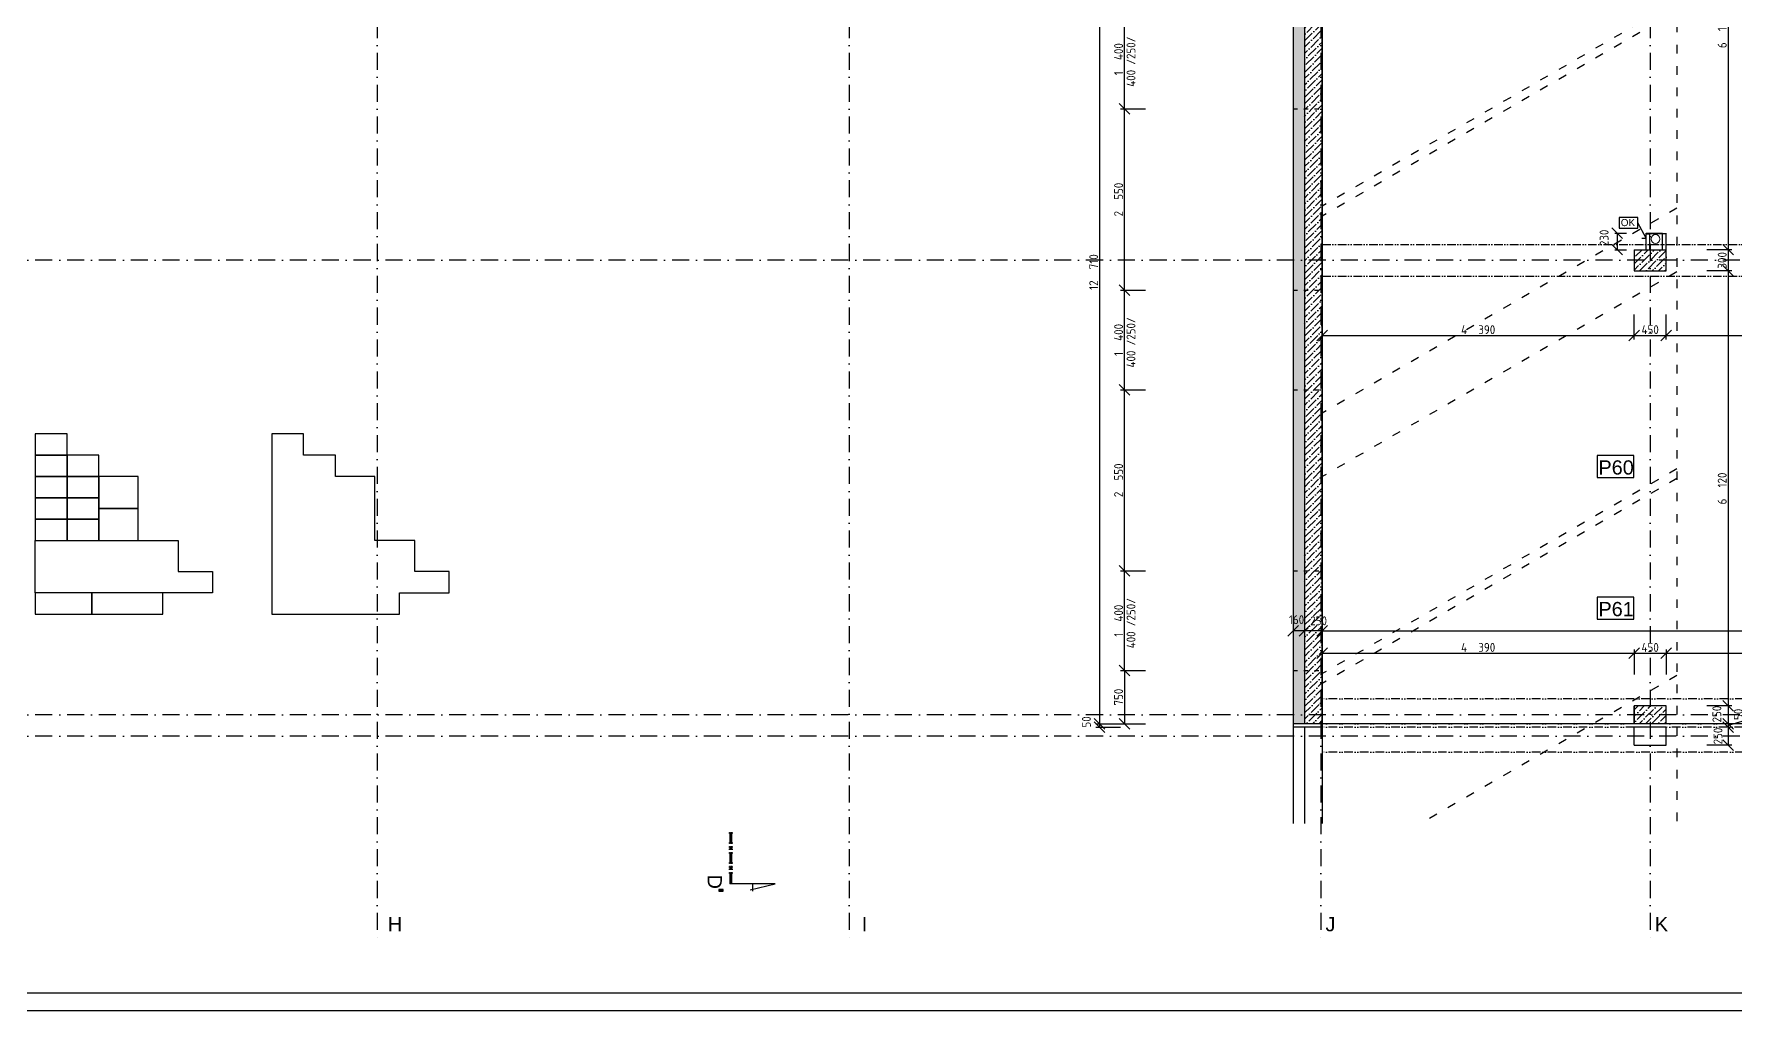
# Model space of a CAD drawing. Extents: x 4511820 to 5180432, y -1526536 to -944957.
# Drawn here: x 5124722 to 5148661, y -1402989 to -1389244 of the extents above; entities that cross this region are included whole.
import ezdxf

# ---------------------------------------------------------------- set-up
doc = ezdxf.new("R2010")
doc.units = 0
doc.header["$MEASUREMENT"] = 0
for name, pattern in [('ACAD_ISO03W100', [30, 12, -18]), ('ACAD_ISO12W100', [22, 12, -3, 0.5, -3, 0.5, -3]), ('BODKOCIARKOVANA_3', [5.6, 3, -1.3, 0, -1.3])]:
    doc.linetypes.add(name, pattern=pattern)
doc.layers.get('0').update_dxf_attribs({"linetype": 'CONTINUOUS'})
doc.layers.get('Defpoints').update_dxf_attribs({"color": 61, "linetype": 'CONTINUOUS'})
for name, color, linetype in [('KÓTY', 4, 'CONTINUOUS'), ('MÚRY', 1, 'CONTINUOUS'), ('osi', 253, 'CONTINUOUS'), ('Plochy', 41, 'CONTINUOUS'), ('POPIS', 7, 'CONTINUOUS'), ('POZEMOK', 7, 'CONTINUOUS'), ('TENKÁ', 7, 'CONTINUOUS'), ('ŠRAFY', 82, 'CONTINUOUS')]:
    doc.layers.add(name, color=color, linetype=linetype)
doc.layers.add('zz-kanal-splaskova', color=37, linetype='CONTINUOUS', lineweight=18)
doc.styles.add('ARIAL', font='arial.ttf')
doc.styles.add('styl1', font='arial.ttf')
doc.styles.add('Style-Arial', font='arial.ttf')
doc.styles.add('STYLE1', font='isocp.shx')
doc.dimstyles.new('STANDARD-50', dxfattribs={"dimtxt": 125, "dimasz": 150, "dimexe": 10, "dimexo": 200, "dimgap": 20, "dimtad": 1, "dimdsep": 46, "dimlunit": 6, "dimtxsty": 'STYLE1', "dimblk1": 'OBLIQUE', "dimblk2": 'OBLIQUE', "dimsah": 1, "dimcen": 2.5, "dimse1": 1, "dimse2": 1, "dimadec": 0, "dimazin": 0, "dimtfac": 1, "dimtmove": 1, "dimatfit": 3, "dimldrblk": 'OBLIQUE', "dimfxl": 1, "dimtolj": 1, "dimtzin": 0, "dimarcsym": 0})
pattern_1 = [(45, (584112, 0), (33.1456304, 121.533978), [156.25, -31.25, 0, -31.25])]
pattern_2 = [(45, (586502, 0), (33.1456304, 121.533978), [156.25, -31.25, 0, -31.25])]

# ---------------------------------------------------------------- blocks, each defined once
blk = doc.blocks.new('_OBLIQUE')
at = {"color": 0, "linetype": 'ByBlock'}
blk.add_line((-0.5, -0.5), (0.5, 0.5), dxfattribs=at)
blk = doc.blocks.new('*D13381')
at = {"layer": 'Defpoints', "color": 0}
for p in [(5142564, -1386238), (5139718, -1398948), (5142852, -1398948)]:
    blk.add_point(p, dxfattribs=at)
at = {"layer": 'KÓTY', "color": 0, "lineweight": -2}
blk.add_line((5139718, -1386238), (5139718, -1398948), dxfattribs=at)
at = {"layer": 'KÓTY', "color": 0, "linetype": 'ByBlock', "lineweight": -2, "xscale": 150, "yscale": 150, "zscale": 150}
for p, rotation in [((5139718, -1386238), 90), ((5139718, -1398948), 270)]:
    blk.add_blockref('_OBLIQUE', p, dxfattribs=dict(at, rotation=rotation))
at = {"layer": 'KÓTY', "color": 0, "insert": (5139636, -1392593), "char_height": 125, "attachment_point": 5, "rotation": 90, "style": 'STYLE1'}
blk.add_mtext('\\A1;12ﾠ710', dxfattribs=at)
blk = doc.blocks.new('*D13382')
at = {"layer": 'Defpoints', "color": 0}
for p in [(5142852, -1398948), (5139718, -1398998), (5142852, -1398998)]:
    blk.add_point(p, dxfattribs=at)
at = {"layer": 'KÓTY', "color": 0, "lineweight": -2}
blk.add_line((5139718, -1398948), (5139718, -1398998), dxfattribs=at)
at = {"layer": 'KÓTY', "color": 0, "linetype": 'ByBlock', "lineweight": -2, "xscale": 150, "yscale": 150, "zscale": 150}
for p, rotation in [((5139718, -1398948), 90), ((5139718, -1398998), 270)]:
    blk.add_blockref('_OBLIQUE', p, dxfattribs=dict(at, rotation=rotation))
at = {"layer": 'KÓTY', "color": 0, "insert": (5139533, -1398922), "char_height": 125, "attachment_point": 5, "rotation": 90, "style": 'STYLE1'}
blk.add_mtext('\\A1;50', dxfattribs=at)
blk = doc.blocks.new('*D14910')
at = {"layer": 'Defpoints', "color": 0}
for p in [(5142442, -1398198), (5140068, -1398948), (5142442, -1398948)]:
    blk.add_point(p, dxfattribs=at)
at = {"layer": 'KÓTY', "color": 0, "lineweight": -2}
blk.add_line((5140068, -1398198), (5140068, -1398948), dxfattribs=at)
at = {"layer": 'KÓTY', "color": 0, "linetype": 'ByBlock', "lineweight": -2, "xscale": 150, "yscale": 150, "zscale": 150}
for p, rotation in [((5140068, -1398198), 90), ((5140068, -1398948), 270)]:
    blk.add_blockref('_OBLIQUE', p, dxfattribs=dict(at, rotation=rotation))
at = {"layer": 'KÓTY', "color": 0, "insert": (5139986, -1398573), "char_height": 125, "attachment_point": 5, "rotation": 90, "style": 'STYLE1'}
blk.add_mtext('\\A1;750', dxfattribs=at)
blk = doc.blocks.new('*D14912')
at = {"layer": 'Defpoints', "color": 0}
for p in [(5140068, -1396798), (5142602, -1396798), (5142602, -1398198)]:
    blk.add_point(p, dxfattribs=at)
at = {"layer": 'KÓTY', "color": 0, "lineweight": -2}
blk.add_line((5140068, -1398198), (5140068, -1396798), dxfattribs=at)
at = {"layer": 'KÓTY', "color": 0, "linetype": 'ByBlock', "lineweight": -2, "xscale": 150, "yscale": 150, "zscale": 150}
for p, rotation in [((5140068, -1396798), 90), ((5140068, -1398198), 270)]:
    blk.add_blockref('_OBLIQUE', p, dxfattribs=dict(at, rotation=rotation))
at = {"layer": 'KÓTY', "color": 0, "insert": (5139986, -1397498), "char_height": 125, "attachment_point": 5, "rotation": 90, "style": 'STYLE1'}
blk.add_mtext('\\A1;1ﾠ400', dxfattribs=at)
blk = doc.blocks.new('*D14913')
at = {"layer": 'Defpoints', "color": 0}
for p in [(5140068, -1394248), (5142602, -1394248), (5142602, -1396798)]:
    blk.add_point(p, dxfattribs=at)
at = {"layer": 'KÓTY', "color": 0, "lineweight": -2}
blk.add_line((5140068, -1396798), (5140068, -1394248), dxfattribs=at)
at = {"layer": 'KÓTY', "color": 0, "linetype": 'ByBlock', "lineweight": -2, "xscale": 150, "yscale": 150, "zscale": 150}
for p, rotation in [((5140068, -1394248), 90), ((5140068, -1396798), 270)]:
    blk.add_blockref('_OBLIQUE', p, dxfattribs=dict(at, rotation=rotation))
at = {"layer": 'KÓTY', "color": 0, "insert": (5139986, -1395523), "char_height": 125, "attachment_point": 5, "rotation": 90, "style": 'STYLE1'}
blk.add_mtext('\\A1;2ﾠ550', dxfattribs=at)
blk = doc.blocks.new('*D14914')
at = {"layer": 'Defpoints', "color": 0}
for p in [(5140068, -1392848), (5142602, -1392848), (5142602, -1394248)]:
    blk.add_point(p, dxfattribs=at)
at = {"layer": 'KÓTY', "color": 0, "lineweight": -2}
blk.add_line((5140068, -1394248), (5140068, -1392848), dxfattribs=at)
at = {"layer": 'KÓTY', "color": 0, "linetype": 'ByBlock', "lineweight": -2, "xscale": 150, "yscale": 150, "zscale": 150}
for p, rotation in [((5140068, -1392848), 90), ((5140068, -1394248), 270)]:
    blk.add_blockref('_OBLIQUE', p, dxfattribs=dict(at, rotation=rotation))
at = {"layer": 'KÓTY', "color": 0, "insert": (5139986, -1393548), "char_height": 125, "attachment_point": 5, "rotation": 90, "style": 'STYLE1'}
blk.add_mtext('\\A1;1ﾠ400', dxfattribs=at)
blk = doc.blocks.new('*D14915')
at = {"layer": 'Defpoints', "color": 0}
for p in [(5140068, -1390298), (5142602, -1390298), (5142602, -1392848)]:
    blk.add_point(p, dxfattribs=at)
at = {"layer": 'KÓTY', "color": 0, "lineweight": -2}
blk.add_line((5140068, -1392848), (5140068, -1390298), dxfattribs=at)
at = {"layer": 'KÓTY', "color": 0, "linetype": 'ByBlock', "lineweight": -2, "xscale": 150, "yscale": 150, "zscale": 150}
for p, rotation in [((5140068, -1390298), 90), ((5140068, -1392848), 270)]:
    blk.add_blockref('_OBLIQUE', p, dxfattribs=dict(at, rotation=rotation))
at = {"layer": 'KÓTY', "color": 0, "insert": (5139986, -1391573), "char_height": 125, "attachment_point": 5, "rotation": 90, "style": 'STYLE1'}
blk.add_mtext('\\A1;2ﾠ550', dxfattribs=at)
blk = doc.blocks.new('*D14916')
at = {"layer": 'Defpoints', "color": 0}
for p in [(5140068, -1388898), (5142602, -1388898), (5142602, -1390298)]:
    blk.add_point(p, dxfattribs=at)
at = {"layer": 'KÓTY', "color": 0, "lineweight": -2}
blk.add_line((5140068, -1390298), (5140068, -1388898), dxfattribs=at)
at = {"layer": 'KÓTY', "color": 0, "linetype": 'ByBlock', "lineweight": -2, "xscale": 150, "yscale": 150, "zscale": 150}
for p, rotation in [((5140068, -1388898), 90), ((5140068, -1390298), 270)]:
    blk.add_blockref('_OBLIQUE', p, dxfattribs=dict(at, rotation=rotation))
at = {"layer": 'KÓTY', "color": 0, "insert": (5139986, -1389598), "char_height": 125, "attachment_point": 5, "rotation": 90, "style": 'STYLE1'}
blk.add_mtext('\\A1;1ﾠ400', dxfattribs=at)
blk = doc.blocks.new('*D21375')
at = {"layer": 'Defpoints', "color": 0}
for p in [(5147769, -1386158), (5147989, -1392278), (5148563, -1392278)]:
    blk.add_point(p, dxfattribs=at)
at = {"layer": 'KÓTY', "color": 0, "lineweight": -2}
blk.add_line((5148563, -1386158), (5148563, -1392278), dxfattribs=at)
at = {"layer": 'KÓTY', "color": 0, "linetype": 'ByBlock', "lineweight": -2, "xscale": 150, "yscale": 150, "zscale": 150}
for p, rotation in [((5148563, -1386158), 90), ((5148563, -1392278), 270)]:
    blk.add_blockref('_OBLIQUE', p, dxfattribs=dict(at, rotation=rotation))
at = {"layer": 'KÓTY', "color": 0, "insert": (5148481, -1389218), "char_height": 125, "attachment_point": 5, "rotation": 90, "style": 'STYLE1'}
blk.add_mtext('\\A1;6ﾠ120', dxfattribs=at)
blk = doc.blocks.new('*D21376')
at = {"layer": 'Defpoints', "color": 0}
for p in [(5147989, -1392278), (5147989, -1392578), (5148563, -1392578)]:
    blk.add_point(p, dxfattribs=at)
at = {"layer": 'KÓTY', "color": 0, "lineweight": -2}
blk.add_line((5148563, -1392278), (5148563, -1392578), dxfattribs=at)
at = {"layer": 'KÓTY', "color": 0, "linetype": 'ByBlock', "lineweight": -2, "xscale": 150, "yscale": 150, "zscale": 150}
for p, rotation in [((5148563, -1392278), 90), ((5148563, -1392578), 270)]:
    blk.add_blockref('_OBLIQUE', p, dxfattribs=dict(at, rotation=rotation))
at = {"layer": 'KÓTY', "color": 0, "insert": (5148481, -1392428), "char_height": 125, "attachment_point": 5, "rotation": 90, "style": 'STYLE1'}
blk.add_mtext('\\A1;300', dxfattribs=at)
blk = doc.blocks.new('*D21377')
at = {"layer": 'Defpoints', "color": 0}
for p in [(5147989, -1392578), (5147989, -1398698), (5148563, -1398698)]:
    blk.add_point(p, dxfattribs=at)
at = {"layer": 'KÓTY', "color": 0, "lineweight": -2}
blk.add_line((5148563, -1392578), (5148563, -1398698), dxfattribs=at)
at = {"layer": 'KÓTY', "color": 0, "linetype": 'ByBlock', "lineweight": -2, "xscale": 150, "yscale": 150, "zscale": 150}
for p, rotation in [((5148563, -1392578), 90), ((5148563, -1398698), 270)]:
    blk.add_blockref('_OBLIQUE', p, dxfattribs=dict(at, rotation=rotation))
at = {"layer": 'KÓTY', "color": 0, "insert": (5148481, -1395638), "char_height": 125, "attachment_point": 5, "rotation": 90, "style": 'STYLE1'}
blk.add_mtext('\\A1;6ﾠ120', dxfattribs=at)
blk = doc.blocks.new('*D21378')
at = {"layer": 'Defpoints', "color": 0}
for p in [(5147989, -1398698), (5147989, -1398948), (5148563, -1398948)]:
    blk.add_point(p, dxfattribs=at)
at = {"layer": 'KÓTY', "color": 0, "lineweight": -2}
blk.add_line((5148563, -1398698), (5148563, -1398948), dxfattribs=at)
at = {"layer": 'KÓTY', "color": 0, "linetype": 'ByBlock', "lineweight": -2, "xscale": 150, "yscale": 150, "zscale": 150}
for p, rotation in [((5148563, -1398698), 90), ((5148563, -1398948), 270)]:
    blk.add_blockref('_OBLIQUE', p, dxfattribs=dict(at, rotation=rotation))
at = {"layer": 'KÓTY', "color": 0, "insert": (5148406, -1398812), "char_height": 125, "attachment_point": 5, "rotation": 90, "style": 'STYLE1'}
blk.add_mtext('\\A1;250', dxfattribs=at)
blk = doc.blocks.new('*D21379')
at = {"layer": 'Defpoints', "color": 0}
for p in [(5147989, -1398948), (5147989, -1398998), (5148563, -1398998)]:
    blk.add_point(p, dxfattribs=at)
at = {"layer": 'KÓTY', "color": 0, "lineweight": -2}
for p, q in [((5148791, -1398905), (5148563, -1398973)), ((5148563, -1398948), (5148563, -1398998)), ((5148791, -1398727), (5148791, -1398905))]:
    blk.add_line(p, q, dxfattribs=at)
at = {"layer": 'KÓTY', "color": 0, "linetype": 'ByBlock', "lineweight": -2, "xscale": 150, "yscale": 150, "zscale": 150}
for p, rotation in [((5148563, -1398948), 90), ((5148563, -1398998), 270)]:
    blk.add_blockref('_OBLIQUE', p, dxfattribs=dict(at, rotation=rotation))
at = {"layer": 'KÓTY', "color": 0, "insert": (5148708, -1398816), "char_height": 125, "attachment_point": 5, "rotation": 90, "style": 'STYLE1'}
blk.add_mtext('\\A1;50', dxfattribs=at)
blk = doc.blocks.new('*D21380')
at = {"layer": 'Defpoints', "color": 0}
for p in [(5147989, -1398998), (5147989, -1399248), (5148563, -1399248)]:
    blk.add_point(p, dxfattribs=at)
at = {"layer": 'KÓTY', "color": 0, "lineweight": -2}
blk.add_line((5148563, -1398998), (5148563, -1399248), dxfattribs=at)
at = {"layer": 'KÓTY', "color": 0, "linetype": 'ByBlock', "lineweight": -2, "xscale": 150, "yscale": 150, "zscale": 150}
for p, rotation in [((5148563, -1398998), 90), ((5148563, -1399248), 270)]:
    blk.add_blockref('_OBLIQUE', p, dxfattribs=dict(at, rotation=rotation))
at = {"layer": 'KÓTY', "color": 0, "insert": (5148421, -1399121), "char_height": 125, "attachment_point": 5, "rotation": 90, "style": 'STYLE1'}
blk.add_mtext('\\A1;250', dxfattribs=at)
blk = doc.blocks.new('*D21381')
at = {"layer": 'Defpoints', "color": 0}
for p in [(5156032, -1397640), (5142852, -1398598), (5156032, -1398598)]:
    blk.add_point(p, dxfattribs=at)
at = {"layer": 'KÓTY', "color": 0, "lineweight": -2}
blk.add_line((5142852, -1397640), (5156032, -1397640), dxfattribs=at)
at = {"layer": 'KÓTY', "color": 0, "linetype": 'ByBlock', "lineweight": -2, "xscale": 150, "yscale": 150, "zscale": 150, "rotation": 180}
blk.add_blockref('_OBLIQUE', (5142852, -1397640), dxfattribs=at)
at = {"layer": 'KÓTY', "color": 0, "linetype": 'ByBlock', "lineweight": -2, "xscale": 150, "yscale": 150, "zscale": 150}
blk.add_blockref('_OBLIQUE', (5156032, -1397640), dxfattribs=at)
at = {"layer": 'KÓTY', "color": 0, "insert": (5149256, -1397557), "char_height": 125, "attachment_point": 5, "style": 'STYLE1'}
blk.add_mtext('\\A1;13ﾠ180', dxfattribs=at)
blk = doc.blocks.new('*D21382')
at = {"layer": 'Defpoints', "color": 0}
for p in [(5147242, -1397957), (5142852, -1398598), (5147242, -1398698)]:
    blk.add_point(p, dxfattribs=at)
at = {"layer": 'KÓTY', "color": 0, "lineweight": -2}
blk.add_line((5142852, -1397957), (5147242, -1397957), dxfattribs=at)
at = {"layer": 'KÓTY', "color": 0, "linetype": 'ByBlock', "lineweight": -2, "xscale": 150, "yscale": 150, "zscale": 150, "rotation": 180}
blk.add_blockref('_OBLIQUE', (5142852, -1397957), dxfattribs=at)
at = {"layer": 'KÓTY', "color": 0, "linetype": 'ByBlock', "lineweight": -2, "xscale": 150, "yscale": 150, "zscale": 150}
blk.add_blockref('_OBLIQUE', (5147242, -1397957), dxfattribs=at)
at = {"layer": 'KÓTY', "color": 0, "insert": (5145047, -1397874), "char_height": 125, "attachment_point": 5, "style": 'STYLE1'}
blk.add_mtext('\\A1;4ﾠ390', dxfattribs=at)
blk = doc.blocks.new('*D21383')
at = {"layer": 'Defpoints', "color": 0}
for p in [(5147692, -1397957), (5147242, -1398698), (5147692, -1398698)]:
    blk.add_point(p, dxfattribs=at)
at = {"layer": 'KÓTY', "color": 0, "lineweight": -2}
blk.add_line((5147242, -1397957), (5147692, -1397957), dxfattribs=at)
at = {"layer": 'KÓTY', "color": 0, "linetype": 'ByBlock', "lineweight": -2, "xscale": 150, "yscale": 150, "zscale": 150, "rotation": 180}
blk.add_blockref('_OBLIQUE', (5147242, -1397957), dxfattribs=at)
at = {"layer": 'KÓTY', "color": 0, "linetype": 'ByBlock', "lineweight": -2, "xscale": 150, "yscale": 150, "zscale": 150}
blk.add_blockref('_OBLIQUE', (5147692, -1397957), dxfattribs=at)
at = {"layer": 'KÓTY', "color": 0, "insert": (5147467, -1397874), "char_height": 125, "attachment_point": 5, "style": 'STYLE1'}
blk.add_mtext('\\A1;450', dxfattribs=at)
blk = doc.blocks.new('*D21384')
at = {"layer": 'Defpoints', "color": 0}
for p in [(5151192, -1397957), (5147692, -1398698), (5151192, -1398698)]:
    blk.add_point(p, dxfattribs=at)
at = {"layer": 'KÓTY', "color": 0, "lineweight": -2}
blk.add_line((5147692, -1397957), (5151192, -1397957), dxfattribs=at)
at = {"layer": 'KÓTY', "color": 0, "linetype": 'ByBlock', "lineweight": -2, "xscale": 150, "yscale": 150, "zscale": 150, "rotation": 180}
blk.add_blockref('_OBLIQUE', (5147692, -1397957), dxfattribs=at)
at = {"layer": 'KÓTY', "color": 0, "linetype": 'ByBlock', "lineweight": -2, "xscale": 150, "yscale": 150, "zscale": 150}
blk.add_blockref('_OBLIQUE', (5151192, -1397957), dxfattribs=at)
at = {"layer": 'KÓTY', "color": 0, "insert": (5149244, -1397872), "char_height": 125, "attachment_point": 5, "style": 'STYLE1'}
blk.add_mtext('\\A1;3ﾠ500', dxfattribs=at)
blk = doc.blocks.new('*D21389')
at = {"layer": 'Defpoints', "color": 0}
for p in [(5142602.5, -1397640.5), (5142602.5, -1397640.5), (5142852.5, -1397640.5)]:
    blk.add_point(p, dxfattribs=at)
at = {"layer": 'KÓTY', "color": 0, "lineweight": -2}
blk.add_line((5142852.5, -1397640.5), (5142602.5, -1397640.5), dxfattribs=at)
at = {"layer": 'KÓTY', "color": 0, "linetype": 'ByBlock', "lineweight": -2, "xscale": 150, "yscale": 150, "zscale": 150, "rotation": 180}
blk.add_blockref('_OBLIQUE', (5142602.5, -1397640.5), dxfattribs=at)
at = {"layer": 'KÓTY', "color": 0, "linetype": 'ByBlock', "lineweight": -2, "xscale": 150, "yscale": 150, "zscale": 150}
blk.add_blockref('_OBLIQUE', (5142852.5, -1397640.5), dxfattribs=at)
at = {"layer": 'KÓTY', "color": 0, "insert": (5142801, -1397499.5), "char_height": 125, "attachment_point": 5, "style": 'STYLE1'}
blk.add_mtext('\\A1;250', dxfattribs=at)
blk = doc.blocks.new('*D21390')
at = {"layer": 'Defpoints', "color": 0}
for p in [(5142442.5, -1397640.5), (5142442.5, -1397640.5), (5142602.5, -1397640.5)]:
    blk.add_point(p, dxfattribs=at)
at = {"layer": 'KÓTY', "color": 0, "lineweight": -2}
blk.add_line((5142602.5, -1397640.5), (5142442.5, -1397640.5), dxfattribs=at)
at = {"layer": 'KÓTY', "color": 0, "linetype": 'ByBlock', "lineweight": -2, "xscale": 150, "yscale": 150, "zscale": 150, "rotation": 180}
blk.add_blockref('_OBLIQUE', (5142442.5, -1397640.5), dxfattribs=at)
at = {"layer": 'KÓTY', "color": 0, "linetype": 'ByBlock', "lineweight": -2, "xscale": 150, "yscale": 150, "zscale": 150}
blk.add_blockref('_OBLIQUE', (5142602.5, -1397640.5), dxfattribs=at)
at = {"layer": 'KÓTY', "color": 0, "insert": (5142490.5, -1397484.5), "char_height": 125, "attachment_point": 5, "style": 'STYLE1'}
blk.add_mtext('\\A1;160', dxfattribs=at)
blk = doc.blocks.new('*D21391')
at = {"layer": 'Defpoints', "color": 0}
for p in [(5142852, -1392653), (5147242, -1392578), (5147242, -1393487)]:
    blk.add_point(p, dxfattribs=at)
at = {"layer": 'KÓTY', "color": 0, "lineweight": -2}
blk.add_line((5142852, -1393487), (5147242, -1393487), dxfattribs=at)
at = {"layer": 'KÓTY', "color": 0, "linetype": 'ByBlock', "lineweight": -2, "xscale": 150, "yscale": 150, "zscale": 150, "rotation": 180}
blk.add_blockref('_OBLIQUE', (5142852, -1393487), dxfattribs=at)
at = {"layer": 'KÓTY', "color": 0, "linetype": 'ByBlock', "lineweight": -2, "xscale": 150, "yscale": 150, "zscale": 150}
blk.add_blockref('_OBLIQUE', (5147242, -1393487), dxfattribs=at)
at = {"layer": 'KÓTY', "color": 0, "insert": (5145047, -1393404), "char_height": 125, "attachment_point": 5, "style": 'STYLE1'}
blk.add_mtext('\\A1;4ﾠ390', dxfattribs=at)
blk = doc.blocks.new('*D21392')
at = {"layer": 'Defpoints', "color": 0}
for p in [(5147242, -1392578), (5147692, -1392578), (5147692, -1393487)]:
    blk.add_point(p, dxfattribs=at)
at = {"layer": 'KÓTY', "color": 0, "lineweight": -2}
blk.add_line((5147242, -1393487), (5147692, -1393487), dxfattribs=at)
at = {"layer": 'KÓTY', "color": 0, "linetype": 'ByBlock', "lineweight": -2, "xscale": 150, "yscale": 150, "zscale": 150, "rotation": 180}
blk.add_blockref('_OBLIQUE', (5147242, -1393487), dxfattribs=at)
at = {"layer": 'KÓTY', "color": 0, "linetype": 'ByBlock', "lineweight": -2, "xscale": 150, "yscale": 150, "zscale": 150}
blk.add_blockref('_OBLIQUE', (5147692, -1393487), dxfattribs=at)
at = {"layer": 'KÓTY', "color": 0, "insert": (5147467, -1393404), "char_height": 125, "attachment_point": 5, "style": 'STYLE1'}
blk.add_mtext('\\A1;450', dxfattribs=at)
blk = doc.blocks.new('*D21393')
at = {"layer": 'Defpoints', "color": 0}
for p in [(5151192, -1392278), (5147692, -1392578), (5151192, -1393487)]:
    blk.add_point(p, dxfattribs=at)
at = {"layer": 'KÓTY', "color": 0, "lineweight": -2}
blk.add_line((5147692, -1393487), (5151192, -1393487), dxfattribs=at)
at = {"layer": 'KÓTY', "color": 0, "linetype": 'ByBlock', "lineweight": -2, "xscale": 150, "yscale": 150, "zscale": 150, "rotation": 180}
blk.add_blockref('_OBLIQUE', (5147692, -1393487), dxfattribs=at)
at = {"layer": 'KÓTY', "color": 0, "linetype": 'ByBlock', "lineweight": -2, "xscale": 150, "yscale": 150, "zscale": 150}
blk.add_blockref('_OBLIQUE', (5151192, -1393487), dxfattribs=at)
at = {"layer": 'KÓTY', "color": 0, "insert": (5149442, -1393404), "char_height": 125, "attachment_point": 5, "style": 'STYLE1'}
blk.add_mtext('\\A1;3ﾠ500', dxfattribs=at)
blk = doc.blocks.new('*D55284')
at = {"layer": 'Defpoints', "color": 0}
for p in [(5147412, -1392048), (5147004, -1392278), (5147412, -1392278)]:
    blk.add_point(p, dxfattribs=at)
at = {"layer": 'KÓTY', "color": 0, "lineweight": -2}
blk.add_line((5147004, -1392048), (5147004, -1392278), dxfattribs=at)
at = {"layer": 'KÓTY', "color": 0, "linetype": 'ByBlock', "lineweight": -2, "xscale": 150, "yscale": 150, "zscale": 150}
for p, rotation in [((5147004, -1392048), 90), ((5147004, -1392278), 270)]:
    blk.add_blockref('_OBLIQUE', p, dxfattribs=dict(at, rotation=rotation))
at = {"layer": 'KÓTY', "color": 0, "insert": (5146819, -1392112), "char_height": 125, "attachment_point": 5, "rotation": 90, "style": 'STYLE1'}
blk.add_mtext('\\A1;230', dxfattribs=at)

msp = doc.modelspace()

# ---------------------------------------------------------------- hatches: boundary and pattern name
at = {"layer": 'TENKÁ'}
h = msp.add_hatch(color=256, dxfattribs=at)
h.dxf.hatch_style = 1
h.paths.add_polyline_path([(5147462.5, -1392048.048), (5147462.5, -1392053.048), (5147417.5, -1392053.048), (5147417.5, -1392098.048), (5147412.5, -1392098.048), (5147412.5, -1392048.048)])
h = msp.add_hatch(color=256, dxfattribs=at)
h.dxf.hatch_style = 1
h.paths.add_polyline_path([(5147642.5, -1392048.048), (5147642.5, -1392053.048), (5147687.5, -1392053.048), (5147687.5, -1392098.048), (5147692.5, -1392098.048), (5147692.5, -1392048.048)])
h = msp.add_hatch(color=256, dxfattribs=at)
h.dxf.hatch_style = 1
h.paths.add_polyline_path([(5134543.625, -1400625.673), (5134517.75, -1400625.673), (5134517.75, -1400484.548), (5134543.625, -1400484.548)])
h = msp.add_hatch(color=256, dxfattribs=at)
h.dxf.hatch_style = 1
h.paths.add_polyline_path([(5134543.625, -1400710.798), (5134517.75, -1400710.798), (5134517.75, -1400680.548), (5134543.625, -1400680.548)])
h = msp.add_hatch(color=256, dxfattribs=at)
h.dxf.hatch_style = 1
h.paths.add_polyline_path([(5134543.625, -1400765.673), (5134543.625, -1400906.798), (5134517.75, -1400906.798), (5134517.75, -1400765.673)])
h = msp.add_hatch(color=256, dxfattribs=at)
h.dxf.hatch_style = 1
h.paths.add_polyline_path([(5134543.625, -1400991.923), (5134517.75, -1400991.923), (5134517.75, -1400961.673), (5134543.625, -1400961.673)])
h = msp.add_hatch(color=256, dxfattribs=at)
h.dxf.hatch_style = 1
h.paths.add_polyline_path([(5134543.625, -1401046.798), (5134543.625, -1401200.423), (5134517.75, -1401200.423), (5134517.75, -1401046.798)])
h = msp.add_hatch(color=256, dxfattribs=at)
h.dxf.hatch_style = 1
h.paths.add_polyline_path([(5134421.625, -1401280.173), (5134358, -1401280.173), (5134358, -1401303.798), (5134421.625, -1401303.798)])
at = {"layer": 'ŠRAFY'}
h = msp.add_hatch(dxfattribs=at)
h.set_pattern_fill('HEX', color=256, scale=200)
h.set_pattern_definition([(0, (9e-09, -175781), (0, 43.3012702), [25, -50]), (120, (9e-09, -175781), (-37.5, -21.6506351), [25, -50]), (60, (25, -175781), (-37.5, 21.6506351), [25, -50])])
h.paths.add_polyline_path([(5142602.5, -1398948.048), (5142602.5, -1388003.048), (5142602.5, -1387953.048), (5142442.5, -1387953.048), (5142442.5, -1398948.048)])
h.paths.add_polyline_path([(5142359.201, -1397359.5), (5142621.799, -1397359.5), (5142621.799, -1397609.5), (5142359.201, -1397609.5)], flags=9)
h = msp.add_hatch(dxfattribs=at)
h.set_pattern_fill('ANSI36', color=256, scale=500)
h.set_pattern_definition(pattern_2)
h.paths.add_polyline_path([(5142852.5, -1390298.048), (5142852.5, -1388898.048), (5142602.5, -1388898.048), (5142602.5, -1390298.048)])
h = msp.add_hatch(dxfattribs=at)
h.set_pattern_fill('ANSI36', color=256, scale=500)
h.set_pattern_definition(pattern_2)
h.paths.add_polyline_path([(5142602.5, -1392848.048), (5142852.5, -1392848.048), (5142852.5, -1390298.048), (5142602.5, -1390298.048)])
h = msp.add_hatch(dxfattribs=at)
h.set_pattern_fill('ANSI36', color=256, scale=500)
h.set_pattern_definition(pattern_1)
h.paths.add_polyline_path([(5147242.5, -1392578.048), (5147692.5, -1392578.048), (5147692.5, -1392278.048), (5147612.5, -1392278.048), (5147322.5, -1392278.048), (5147242.5, -1392278.048)])
h = msp.add_hatch(dxfattribs=at)
h.set_pattern_fill('ANSI36', color=256, scale=500)
h.set_pattern_definition(pattern_2)
h.paths.add_polyline_path([(5142852.5, -1394248.048), (5142852.5, -1392848.048), (5142602.5, -1392848.048), (5142602.5, -1394248.048)])
h = msp.add_hatch(dxfattribs=at)
h.set_pattern_fill('ANSI36', color=256, scale=500)
h.set_pattern_definition(pattern_2)
h.paths.add_polyline_path([(5142852.5, -1396798.048), (5142852.5, -1394248.048), (5142602.5, -1394248.048), (5142602.5, -1396798.048)])
h = msp.add_hatch(dxfattribs=at)
h.set_pattern_fill('ANSI36', color=256, scale=500)
h.set_pattern_definition(pattern_1)
h.paths.add_polyline_path([(5142852.5, -1398948.048), (5142852.5, -1398598.048), (5142852.5, -1396938.734), (5142852.5, -1396798.048), (5142602.5, -1396798.048), (5142602.5, -1398948.048)])
h = msp.add_hatch(dxfattribs=at)
h.set_pattern_fill('ANSI36', color=256, scale=500)
h.set_pattern_definition(pattern_1)
h.paths.add_polyline_path([(5147242.5, -1398948.048), (5147692.5, -1398948.048), (5147692.5, -1398698.048), (5147242.5, -1398698.048)])

# ---------------------------------------------------------------- linework, layer by layer
at = {"layer": 'KÓTY', "ltscale": 25}
for p, q in [((5140015.097, -1390298.048), (5140365.097, -1390298.048)), ((5140015.097, -1392848.048), (5140365.097, -1392848.048)), ((5147242.5, -1393540.403), (5147242.5, -1393190.403)), ((5147692.5, -1393540.403), (5147692.5, -1393190.403)), ((5140015.097, -1394248.048), (5140365.097, -1394248.048)), ((5140015.097, -1396798.048), (5140365.097, -1396798.048)), ((5147242.5, -1397903.597), (5147242.5, -1398253.597)), ((5147692.5, -1397903.597), (5147692.5, -1398253.597)), ((5140015.097, -1398198.048), (5140365.097, -1398198.048)), ((5139665.097, -1398948.048), (5140015.097, -1398948.048)), ((5140015.097, -1398948.048), (5140365.097, -1398948.048)), ((5139665.097, -1398998.048), (5140015.097, -1398998.048))]:
    msp.add_line(p, q, dxfattribs=at)
at = {"layer": 'KÓTY'}
for p, q in [((5147412.5, -1392116.99), (5147291.684, -1391899.614)), ((5146970.627, -1392048.048), (5147133.25, -1392048.048)), ((5147347.728, -1392116.99), (5147412.5, -1392116.99)), ((5146970.627, -1392278.048), (5147133.25, -1392278.048))]:
    msp.add_line(p, q, dxfattribs=at)
at = {"layer": 'KÓTY', "ltscale": 0.25}
for p, q in [((5148616.5, -1392278.048), (5148266.5, -1392278.048)), ((5148616.5, -1392578.048), (5148266.5, -1392578.048)), ((5148616.5, -1398698.048), (5148266.5, -1398698.048)), ((5148616.5, -1399248.048), (5148266.5, -1399248.048))]:
    msp.add_line(p, q, dxfattribs=at)
at = {"layer": 'MÚRY'}
for p, q in [((5142442.5, -1387923.048), (5142442.5, -1400352.548)), ((5142852.5, -1387923.048), (5142852.5, -1400352.548)), ((5147242.5, -1392278.048), (5147242.5, -1392578.048)), ((5147242.5, -1392278.048), (5147692.5, -1392278.048)), ((5147692.5, -1392578.048), (5147692.5, -1392278.048)), ((5147242.5, -1392578.048), (5147692.5, -1392578.048)), ((5147692.5, -1398698.048), (5147242.5, -1398698.048)), ((5147242.5, -1398948.048), (5147242.5, -1398698.048)), ((5147692.5, -1398948.048), (5147692.5, -1398698.048)), ((5147692.5, -1398948.048), (5147242.5, -1398948.048)), ((5147692.5, -1398998.048), (5147242.5, -1398998.048)), ((5147242.5, -1399248.048), (5147242.5, -1398998.048)), ((5147692.5, -1399248.048), (5147692.5, -1398998.048)), ((5147242.5, -1399248.048), (5147692.5, -1399248.048))]:
    msp.add_line(p, q, dxfattribs=at)
at = {"layer": 'osi', "linetype": 'BODKOCIARKOVANA_3', "ltscale": 80}
for p, q in [((5129552.5, -1371584.954), (5129552.5, -1401996.195)), ((5136192.5, -1371584.954), (5136192.5, -1401996.195)), ((5142832.5, -1371584.954), (5142832.5, -1401996.195)), ((5147467.5, -1371584.954), (5147467.5, -1401996.195)), ((5157242.5, -1392428.048), (5093572.5, -1392428.048)), ((5157242.5, -1398823.048), (5093572.5, -1398823.048)), ((5157242.5, -1399123.048), (5093572.5, -1399123.048))]:
    msp.add_line(p, q, dxfattribs=at)
at = {"layer": 'Plochy'}
msp.add_lwpolyline([(5151192.5, -1398948.048), (5147692.5, -1398948.048), (5147692.5, -1398698.048), (5147242.5, -1398698.048), (5147242.5, -1398948.048), (5142852.5, -1398948.048), (5142852.5, -1386233.048), (5145142.5, -1386233.048), (5145142.5, -1385988.048), (5111462.5, -1385988.048)], dxfattribs=at)
for points in [[(5125186.5, -1394869.548), (5124736.5, -1394869.548), (5124736.5, -1395169.548), (5125186.5, -1395169.548)], [(5128067, -1394869.548), (5128067, -1397404.548), (5129867, -1397404.548), (5129867, -1397104.548), (5130567, -1397104.548), (5130567, -1396804.548), (5130082, -1396804.548), (5130082, -1396369.548), (5129517, -1396369.548), (5129517, -1395469.548), (5128967, -1395469.548), (5128967, -1395169.548), (5128517, -1395169.548), (5128517, -1394869.548)], [(5125186.5, -1395169.548), (5124736.5, -1395169.548), (5124736.5, -1395469.548), (5125186.5, -1395469.548)], [(5125636.5, -1395169.548), (5125186.5, -1395169.548), (5125186.5, -1395469.548), (5125636.5, -1395469.548)], [(5125186.5, -1395469.548), (5124736.5, -1395469.548), (5124736.5, -1395769.548), (5125186.5, -1395769.548)], [(5125636.5, -1395469.548), (5125186.5, -1395469.548), (5125186.5, -1395769.548), (5125636.5, -1395769.548)], [(5126186.5, -1395469.548), (5125636.5, -1395469.548), (5125636.5, -1395919.548), (5126186.5, -1395919.548)], [(5125186.5, -1395769.548), (5124736.5, -1395769.548), (5124736.5, -1396069.548), (5125186.5, -1396069.548)], [(5125636.5, -1395769.548), (5125186.5, -1395769.548), (5125186.5, -1396069.548), (5125636.5, -1396069.548)], [(5125186.5, -1396069.548), (5124736.5, -1396069.548), (5124736.5, -1396369.548), (5125186.5, -1396369.548)], [(5125636.5, -1396069.548), (5125186.5, -1396069.548), (5125186.5, -1396369.548), (5125636.5, -1396369.548)], [(5126186.5, -1395919.548), (5125636.5, -1395919.548), (5125636.5, -1396369.548), (5126186.5, -1396369.548)], [(5124736.5, -1397104.548), (5124736.5, -1396369.548), (5126751.5, -1396369.548), (5126751.5, -1396804.548), (5127236.5, -1396804.548), (5127236.5, -1397104.548)], [(5125536.5, -1397104.548), (5124736.5, -1397104.548), (5124736.5, -1397404.548), (5125536.5, -1397404.548)], [(5125536.5, -1397104.548), (5125536.5, -1397404.548), (5126536.5, -1397404.548), (5126536.5, -1397104.548)]]:
    msp.add_lwpolyline(points, close=True, dxfattribs=at)
at = {"layer": 'POPIS', "color": 8, "ltscale": 0.25}
for points in [[(5147236.854, -1395173), (5146720.454, -1395173), (5146720.454, -1395485.2), (5147236.854, -1395485.2)], [(5147236.854, -1397165.4), (5146720.454, -1397165.4), (5146720.454, -1397477.6), (5147236.854, -1397477.6)]]:
    msp.add_lwpolyline(points, close=True, dxfattribs=at)
at = {"layer": 'POZEMOK', "linetype": 'ACAD_ISO03W100', "ltscale": 10}
for p, q in [((5147842.5, -1386998.048), (5147842.5, -1400352.548)), ((5147842.5, -1388785.177), (5142852.5, -1391666.155)), ((5147842.5, -1388923.741), (5142852.5, -1391804.719)), ((5147842.5, -1391695.022), (5142852.5, -1394576)), ((5147842.5, -1392589.396), (5142852.5, -1395470.373)), ((5147842.5, -1395360.677), (5142852.5, -1398241.655)), ((5147842.5, -1395499.241), (5142852.5, -1398380.219)), ((5147842.5, -1398270.522), (5144236.325, -1400352.548))]:
    msp.add_line(p, q, dxfattribs=at)
at = {"layer": 'TENKÁ'}
for p, q in [((5142602.5, -1387923.048), (5142602.5, -1398948.048)), ((5147412.5, -1392048.048), (5147642.5, -1392048.048)), ((5147412.5, -1392278.048), (5147412.5, -1392048.048)), ((5147642.5, -1392053.048), (5147412.5, -1392053.048)), ((5147417.5, -1392053.048), (5147462.5, -1392053.048)), ((5147462.5, -1392278.048), (5147462.5, -1392048.048)), ((5147642.5, -1392278.048), (5147642.5, -1392048.048)), ((5147687.5, -1392053.048), (5147642.5, -1392053.048)), ((5147692.5, -1392278.048), (5147692.5, -1392048.048)), ((5142852.5, -1398948.048), (5142442.5, -1398948.048)), ((5142852.5, -1398998.048), (5142442.5, -1398998.048)), ((5142602.5, -1398998.048), (5142602.5, -1400352.548)), ((5134501.5, -1400484.548), (5134558.5, -1400484.548)), ((5134501.5, -1400625.673), (5134558.5, -1400625.673)), ((5134517.75, -1400638.173), (5134517.75, -1400472.048)), ((5134543.625, -1400638.173), (5134543.625, -1400472.048)), ((5134501.5, -1400680.548), (5134558.5, -1400680.548)), ((5134501.5, -1400710.798), (5134558.5, -1400710.798)), ((5134501.5, -1400765.673), (5134558.5, -1400765.673)), ((5134517.75, -1400723.298), (5134517.75, -1400668.048)), ((5134517.75, -1400919.298), (5134517.75, -1400753.173)), ((5134543.625, -1400723.298), (5134543.625, -1400668.048)), ((5134543.625, -1400919.298), (5134543.625, -1400753.173)), ((5134501.5, -1400906.798), (5134558.5, -1400906.798)), ((5134501.5, -1400961.673), (5134558.5, -1400961.673)), ((5134501.5, -1400991.923), (5134558.5, -1400991.923)), ((5134501.5, -1401046.798), (5134558.5, -1401046.798)), ((5134517.75, -1401004.423), (5134517.75, -1400949.173)), ((5134517.75, -1401200.423), (5134517.75, -1401034.298)), ((5134543.625, -1401004.423), (5134543.625, -1400949.173)), ((5134543.625, -1401200.423), (5134543.625, -1401034.298)), ((5135151.375, -1401200.423), (5134516.375, -1401200.423)), ((5134802.75, -1401283.548), (5135151.375, -1401200.423)), ((5134833.875, -1401200.423), (5134833.875, -1401303.673))]:
    msp.add_line(p, q, dxfattribs=at)
at = {"layer": 'TENKÁ', "linetype": 'ACAD_ISO03W100', "ltscale": 5}
for p, q in [((5142442.5, -1390298.048), (5142852.5, -1390298.048)), ((5142442.5, -1392848.048), (5142852.5, -1392848.048)), ((5142442.5, -1394248.048), (5142852.5, -1394248.048)), ((5142442.5, -1396798.048), (5142852.5, -1396798.048)), ((5142442.5, -1398198.048), (5142852.5, -1398198.048))]:
    msp.add_line(p, q, dxfattribs=at)
at = {"layer": 'TENKÁ', "linetype": 'ACAD_ISO12W100', "ltscale": 10}
for p, q in [((5142852.5, -1392203.048), (5156032.5, -1392203.048)), ((5142852.5, -1392653.048), (5156032.5, -1392653.048)), ((5151642.5, -1398598.048), (5142852.5, -1398598.048)), ((5147242.5, -1398948.048), (5142852.5, -1398948.048)), ((5151192.5, -1398948.048), (5147692.5, -1398948.048)), ((5147242.5, -1398998.048), (5142852.5, -1398998.048)), ((5151192.5, -1398998.048), (5147692.5, -1398998.048)), ((5151642.5, -1399348.048), (5142852.5, -1399348.048))]:
    msp.add_line(p, q, dxfattribs=at)
at = {"layer": 'TENKÁ', "color": 7}
for p, q in [((5169682, -1402738.866), (5091391, -1402738.866)), ((5169932, -1402988.866), (5091141, -1402988.866))]:
    msp.add_line(p, q, dxfattribs=at)
at = {"layer": 'TENKÁ'}
for points in [[(5147291.684, -1391825.833), (5147032.096, -1391825.833), (5147032.096, -1391973.396), (5147291.684, -1391973.396)], [(5134421.625, -1401303.798), (5134421.625, -1401280.173), (5134358, -1401280.173), (5134358, -1401303.798)]]:
    msp.add_lwpolyline(points, close=True, dxfattribs=at)
at = {"layer": 'zz-kanal-splaskova'}
msp.add_circle((5147542.5, -1392128.048), 62.5, dxfattribs=at)

# ---------------------------------------------------------------- texts
at = {"layer": 'KÓTY', "char_height": 125, "attachment_point": 5, "rotation": 90, "style": 'STYLE1'}
for insert in [(5140160.957, -1389633.003), (5140160.957, -1393583.003), (5140160.957, -1397533.003)]:
    msp.add_mtext('\\A1;400 /250/', dxfattribs=dict(at, insert=insert))
at = {"layer": 'POPIS', "color": 8, "ltscale": 0.25, "style": 'Style-Arial'}
for s, p in [('P60', (5146739.321, -1395441.964)), ('P61', (5146739.321, -1397434.364))]:
    msp.add_text(s, height=200, dxfattribs=at).set_placement(p)
at = {"layer": 'TENKÁ', "style": 'ARIAL'}
msp.add_text('OK', height=100, dxfattribs=at).set_placement((5147053.007, -1391946.724))
at = {"layer": 'TENKÁ', "ltscale": 0.25, "style": 'styl1'}
msp.add_text('D', height=200, rotation=270, dxfattribs=at).set_placement((5134203.183, -1401070.312))
for s, p in [('H', (5129701.554, -1401867.82)), ('I', (5136371.554, -1401867.82)), ('J', (5142898.054, -1401867.82)), ('K', (5147533.054, -1401867.82))]:
    msp.add_text(s, height=200, dxfattribs=at).set_placement(p)

# ---------------------------------------------------------------- dimensions: what is measured, and where the dimension line sits
at = {"layer": 'KÓTY'}
for base, p1, p2, picture, middle in [((5139718.5, -1398948.048), (5142564.291, -1386238.048), (5142852.5, -1398948.048), '*D13381', (5139635.957, -1392593.048)), ((5148563.097, -1392278.048), (5147769.097, -1386158.048), (5147989.097, -1392278.048), '*D21375', (5148480.554, -1389218.048)), ((5140068.5, -1388898.048), (5142602.5, -1390298.048), (5142602.5, -1388898.048), '*D14916', (5139985.957, -1389598.048)), ((5140068.5, -1390298.048), (5142602.5, -1392848.048), (5142602.5, -1390298.048), '*D14915', (5139985.957, -1391573.048)), ((5148563.097, -1392578.048), (5147989.097, -1392278.048), (5147989.097, -1392578.048), '*D21376', (5148480.597, -1392428.048)), ((5148563.097, -1398698.048), (5147989.097, -1392578.048), (5147989.097, -1398698.048), '*D21377', (5148480.554, -1395638.048)), ((5140068.5, -1392848.048), (5142602.5, -1394248.048), (5142602.5, -1392848.048), '*D14914', (5139985.957, -1393548.048)), ((5140068.5, -1394248.048), (5142602.5, -1396798.048), (5142602.5, -1394248.048), '*D14913', (5139985.957, -1395523.048)), ((5140068.5, -1396798.048), (5142602.5, -1398198.048), (5142602.5, -1396798.048), '*D14912', (5139985.957, -1397498.048)), ((5140068.5, -1398948.048), (5142442.5, -1398198.048), (5142442.5, -1398948.048), '*D14910', (5139986, -1398573.048)), ((5148563.097, -1398998.048), (5147989.097, -1398948.048), (5147989.097, -1398998.048), '*D21379', (5148708.097, -1398884.798)), ((5139718.5, -1398998.048), (5142852.5, -1398948.048), (5142852.5, -1398998.048), '*D13382', (5139533.5, -1398922.298))]:
    dim = msp.add_linear_dim(base=base, p1=p1, p2=p2, angle=90, dimstyle='STANDARD-50', dxfattribs=at)
    dim.commit()
    dim.dimension.update_dxf_attribs({"geometry": picture, "text_midpoint": middle})
dim = msp.add_linear_dim(base=(5147004.273, -1392278.048), p1=(5147412.5, -1392048.048), p2=(5147412.5, -1392278.048), angle=90, dimstyle='STANDARD-50', override={"dimtxsty": 'STYLE1', "dimldrblk": 'OBLIQUE'}, dxfattribs=at)
dim.commit()
dim.dimension.update_dxf_attribs({"geometry": '*D55284', "text_midpoint": (5146819.273, -1392112.298)})
for base, p1, p2, picture, middle in [((5151192.5, -1393487), (5147692.5, -1392578.048), (5151192.5, -1392278.048), '*D21393', (5149442.5, -1393404.457)), ((5147242.5, -1393487), (5142852.5, -1392653.048), (5147242.5, -1392578.048), '*D21391', (5145047.5, -1393404.457)), ((5147692.5, -1393487), (5147242.5, -1392578.048), (5147692.5, -1392578.048), '*D21392', (5147467.5, -1393404.5)), ((5147242.5, -1397957), (5142852.5, -1398598.048), (5147242.5, -1398698.048), '*D21382', (5145047.5, -1397874.457)), ((5147692.5, -1397957), (5147242.5, -1398698.048), (5147692.5, -1398698.048), '*D21383', (5147467.5, -1397874.5))]:
    dim = msp.add_linear_dim(base=base, p1=p1, p2=p2, dimstyle='STANDARD-50', dxfattribs=at)
    dim.commit()
    dim.dimension.update_dxf_attribs({"geometry": picture, "text_midpoint": middle})
for base, p1, p2, picture, middle in [((5142442.5, -1397640.5), (5142602.5, -1397640.5), (5142442.5, -1397640.5), '*D21390', (5142490.5, -1397567)), ((5142602.5, -1397640.5), (5142852.5, -1397640.5), (5142602.5, -1397640.5), '*D21389', (5142801, -1397582)), ((5156032.5, -1397640.5), (5142852.5, -1398598.048), (5156032.5, -1398598.048), '*D21381', (5149256, -1397640)), ((5151192.5, -1397957), (5147692.5, -1398698.048), (5151192.5, -1398698.048), '*D21384', (5149244, -1397954.5))]:
    dim = msp.add_linear_dim(base=base, p1=p1, p2=p2, dimstyle='STANDARD-50', dxfattribs=at)
    dim.commit()
    dim.dimension.update_dxf_attribs({"geometry": picture, "text_midpoint": middle, "dimtype": 160})
for base, p1, p2, picture, middle in [((5148563.097, -1398948.048), (5147989.097, -1398698.048), (5147989.097, -1398948.048), '*D21378', (5148488.097, -1398812)), ((5148563.097, -1399248.048), (5147989.097, -1398998.048), (5147989.097, -1399248.048), '*D21380', (5148503.597, -1399121))]:
    dim = msp.add_linear_dim(base=base, p1=p1, p2=p2, angle=90, dimstyle='STANDARD-50', dxfattribs=at)
    dim.commit()
    dim.dimension.update_dxf_attribs({"geometry": picture, "text_midpoint": middle, "dimtype": 160})

doc.saveas('drawing.dxf')
